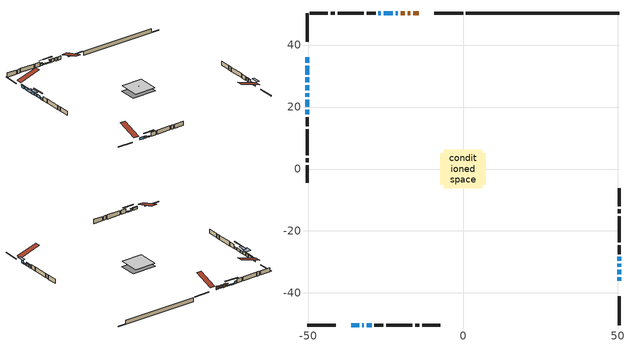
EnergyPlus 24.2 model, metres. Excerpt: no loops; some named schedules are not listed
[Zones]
conditioned space
 floor outside (Floor1 construction): -0.43,-0.43 -0.43,0.43 0.43,0.43 0.43,-0.43 z1.22
 floor adiabatic (AdiabaticFloorConstruction): -6.21,-6.21 -6.21,6.21 6.21,6.21 6.21,-6.21 z1.22
 floor foundation (Slab1 construction): -7.3,-5.04 -7.3,5.04 7.3,5.04 7.3,-5.04 z-1.22
 wall outside (RimJoist1 construction): 0.02,50.33 -9.24,50.33 / -50.33,-50.33 -41.07,-50.33 / -50.33,50.33 -50.33,41.07 / 50.33,-50.33 50.33,-41.07 z1.22:1.52
 wall outside (AdiabaticWallConstruction 1): -14.28,50.33 -16.05,50.33 / -16.98,50.33 -17.87,50.33 / -18.8,50.33 -20.13,50.33 z1.22:3.25
 wall outside (AdiabaticWallConstruction): 50.33,-36.03 50.33,-34.91 / -50.33,27.09 -50.33,25.42 z1.22:2.85; -21.05,50.33 -21.67,50.33 z1.22:2.75; -36.03,-50.33 -33.49,-50.33 / -26.57,50.33 -27.29,50.33 z1.22:2.49; -32.56,-50.33 -31.95,-50.33 z1.22:2.24; -50.33,36.03 -50.33,34.2 / -50.33,33.27 -50.33,30.48 / -50.33,29.55 -50.33,28.02 / -50.33,24.49 -50.33,23.27 / -50.33,22.34 -50.33,20.06 z1.22:2.74; -22.59,50.33 -25.64,50.33 / -31.02,-50.33 -29.49,-50.33 z1.22:1.83; -50.33,19.13 -50.33,17.64 z1.22:2.44; 50.33,-33.99 50.33,-32.46 z1.22:1.98; 50.33,-31.53 50.33,-30.51 / 50.33,-29.59 50.33,-28.36 z1.22:3.05
 wall outside (Wall1 construction): -28.21,50.33 -31.11,50.33 / -28.57,-50.33 -25.67,-50.33 / -50.33,16.71 -50.33,13.82 / 50.33,-27.44 50.33,-24.54 z1.22:3.66
 wall outside (Wall2 construction): -32.04,50.33 -40.45,50.33 / -24.74,-50.33 -16.33,-50.33 / -50.33,12.89 -50.33,4.47 / 50.33,-23.61 50.33,-15.2 z1.22:3.66
 wall outside (Wall3 construction): -41.38,50.33 -42.72,50.33 / -15.4,-50.33 -14.06,-50.33 / -50.33,3.54 -50.33,2.2 / 50.33,-14.27 50.33,-12.93 z1.22:3.66
 wall outside (Wall4 construction): -43.65,50.33 -49.4,50.33 / -13.13,-50.33 -7.38,-50.33 / -50.33,1.27 -50.33,-4.47 / 50.33,-12 50.33,-6.25 z1.22:3.66
 wall foundation (FoundationWall1 construction): 0.95,50.33,-1.22 0.95,50.33,1.22 45.39,50.33,1.22 45.39,50.33,-0.97 50.33,50.33,-0.97 50.33,50.33,-1.22
 window (WindowConstruction 10): 50.33,-36.03 50.33,-34.91 z1.22:2.84
 window (WindowConstruction 4): -21.05,50.33 -21.66,50.33 z1.22:2.74
 window (WindowConstruction 5): -36.03,-50.33 -33.49,-50.33 z1.22:2.49
 window (WindowConstruction 6): -32.56,-50.33 -31.95,-50.33 z1.22:2.23
 window (WindowConstruction 7): -50.33,36.03 -50.33,34.2 z1.22:2.74
 window (WindowConstruction 8): -50.33,33.27 -50.33,30.48 z1.22:2.74
 window (WindowConstruction 9): -50.33,29.55 -50.33,28.02 z1.22:2.74
 window (WindowConstruction 16): -50.33,27.09 -50.33,25.42 z1.22:2.84
 window (WindowConstruction 12): -22.59,50.33 -25.64,50.33 z1.22:1.83
 window (WindowConstruction 13): -31.02,-50.33 -29.49,-50.33 z1.22:1.83
 window (WindowConstruction 14): -50.33,24.49 -50.33,23.27 z1.22:2.74
 window (WindowConstruction 15): -50.33,22.34 -50.33,20.06 z1.22:2.74
 window (WindowConstruction 11): -50.33,19.13 -50.33,17.64 z1.22:2.44
 window (WindowConstruction): 50.33,-33.98 50.33,-32.46 z1.22:1.98
 window (WindowConstruction 1): 50.33,-31.53 50.33,-30.51 z1.22:3.05
 window (WindowConstruction 2): 50.33,-29.58 50.33,-28.37 z1.22:3.05
 window (WindowConstruction 3): -26.57,50.33 -27.28,50.33 z1.22:2.49
 door (Door): -14.28,50.33 -16.05,50.33 z1.22:3.25
 door (Door 1): -16.98,50.33 -17.87,50.33 z1.22:3.25
 door (Door 2): -18.8,50.33 -20.13,50.33 z1.22:3.25
 ceiling adiabatic (AdiabaticFloorConstruction): 6.21,-6.21 6.21,6.21 -6.21,6.21 -6.21,-6.21 z1.22
 roof outside (Roof1 construction): -13.35,50.33,3.66 -13.35,38.25,7.68 -10.17,38.25,7.68 -10.17,50.33,3.66; -36.96,-50.33,3.66 -36.96,-38.25,7.68 -40.14,-38.25,7.68 -40.14,-50.33,3.66; -50.33,36.96,3.66 -38.25,36.96,7.68 -38.25,40.14,7.68 -50.33,40.14,3.66; 50.33,-36.96,3.66 38.25,-36.96,7.68 38.25,-40.14,7.68 50.33,-40.14,3.66
shading: 50.33,-33.39 50.33,-37.55 51.85,-37.55 51.85,-33.39 z4.37; -21.87,50.33 -20.85,50.33 -20.85,50.74 -21.87,50.74 z2.95; -33.29,-50.33 -36.23,-50.33 -36.23,-50.74 -33.29,-50.74 z2.69; -31.75,-50.33 -32.76,-50.33 -32.76,-50.74 -31.75,-50.74 z2.44; -50.33,34 -50.33,36.23 -50.74,36.23 -50.74,34 z2.95; -50.33,30.27 -50.33,33.47 -50.74,33.47 -50.74,30.27 z2.95; -50.33,27.82 -50.33,29.75 -50.74,29.75 -50.74,27.82 z2.95; -50.33,24.51 -50.33,28.01 -53.38,28.01 -53.38,24.51 z3.76; -28.28,50.33 -19.95,50.33 -19.95,50.74 -28.28,50.74 z4.47; -26.86,-50.33 -33.66,-50.33 -33.66,-50.74 -26.86,-50.74 z4.47; -50.33,21.75 -50.33,26.01 -51.85,26.01 -51.85,21.75 z4.26; -50.33,17.42 -50.33,24.98 -50.74,24.98 -50.74,17.42 z5.38; 50.33,-32.26 50.33,-34.19 50.74,-34.19 50.74,-32.26 z2.18; 50.33,-30.31 50.33,-31.73 50.74,-31.73 50.74,-30.31 z3.25; 50.33,-28.16 50.33,-29.79 50.74,-29.79 50.74,-28.16 z3.25; -27.49,50.33 -26.37,50.33 -26.37,50.74 -27.49,50.74 z2.69
[Building]
Building 1: Terrain=Suburbs
[Site:Location]
Edmonton Intl AP_AB: Latitude {deg}=53.31; Longitude {deg}=-113.58; Time Zone {hr}=-7; Elevation {m}=723; Keep Site Location Information=Yes
[Site:GroundTemperature:Shallow]
-1.56185, -3.61833, -3.78302, -2.80711, 1.11059, 5.01004, 8.39065, 10.5322, 10.7141, 8.97234, 5.67794, 1.89811
[Site:WaterMainsTemperature]
Calculation Method=Schedule; Temperature Schedule=mains temperature schedule
[Material] Roughness=Rough; Thermal Absorptance=0.9
Name | Thickness {m} | Conductivity {W/m-K} | Density {kg/m3} | Specific Heat {J/kg-K} | Solar Absorptance | Visible Absorptance
asphalt or fiberglass shingles | 0.00635 | 0.162714 | 1121.4 | 1465.45 | 0.4 | 0.4
concrete 4.0 in. | 0.1016 | 1.803125 | 2242.8 | 837.4 | 0.7 | 0.7
concrete 8.0 in. | 0.2032 | 1.803125 | 2242.8 | 837.4 | 0.7 | 0.7
door material | 0.04445 | 0.053851 | 512.64 | 1214.23 | 0.7 | 0.7
floor covering | 0.0127 | 0.0433444 | 54.468 | 1339.84 | 0.6 | 0.6
floor rigid ins; rim joist rigid ins; wall rigid ins | 0.051816 | 0.029427 | 32.04 | 1214.23 | 0.7 | 0.7
floor rigid ins 1; wall rigid ins 1 | 0.512978 | 0.029427 | 32.04 | 1214.23 | 0.7 | 0.7
floor stud and cavity | 0.1397 | 0.080204 | 92.3553 | 1139.71 | 0.7 | 0.7
floor stud and cavity 1 | 0.1397 | 1.75129 | 37.0049 | 1207.88 | 0.7 | 0.7
furniture material conditioned space 1 | 0.1524 | 0.115458 | 640.8 | 1214.23 | 0.6 | 0.6
gypsum board | 0.0127 | 0.160291 | 801 | 837.4 | 0.6 | 0.6
osb sheathing 0.5 in. | 0.0127 | 0.115458 | 512.64 | 1214.23 | 0.7 | 0.7
osb sheathing 0.75 in. | 0.01905 | 0.115458 | 512.64 | 1214.23 | 0.7 | 0.7
osb sheathing 2.0 in. | 0.0508 | 0.115458 | 512.64 | 1214.23 | 0.7 | 0.7
rim joist stud and cavity | 0.0508 | 0.0413573 | 125.044 | 1163.47 | 0.6 | 0.6
roof rigid ins | 0.103632 | 0.029427 | 32.04 | 1214.23 | 0.7 | 0.7
roof stud and cavity | 0.2032 | 0.307092 | 78.34581 | 1123.46 | 0.7 | 0.7
wall stud and cavity | 0.1397 | 0.265352 | 139.0536 | 1170.24 | 0.7 | 0.7
wall stud and cavity 1 | 0.1397 | 0.215597 | 139.0536 | 1170.24 | 0.7 | 0.7
wall stud and cavity 2 | 0.1397 | 0.453384 | 139.0536 | 1170.24 | 0.7 | 0.7
wall stud and cavity 3 | 0.1397 | 0.270242 | 139.0536 | 1170.24 | 0.7 | 0.7
wall stud and cavity 4 | 0.0889 | 0.380278 | 52.3479 | 1209.89 | 0.7 | 0.7
wall stud and cavity 5 | 0.0889 | 0.391764 | 83.0341 | 1211.67 | 0.7 | 0.7
wood siding | 0.0254 | 0.102417 | 544.68 | 1172.36 | 0.4 | 0.4
wood siding 1; wood siding 2; wood siding 3 | 0.0254 | 0.102417 | 544.68 | 1172.36 | 0.7 | 0.7
[WindowMaterial:SimpleGlazingSystem]
Name | U-Factor {W/m2-K} | Solar Heat Gain Coefficient
WindowMaterial | 2.0878 | 0.43
WindowMaterial 1 | 2.19057 | 0.41
WindowMaterial 10 | 1.99979 | 0.45
WindowMaterial 2 | 1.98105 | 0.45
WindowMaterial 3 | 3.31652 | 0.56
WindowMaterial 4 | 2.14572 | 0.42
WindowMaterial 5 | 2.01683 | 0.44
WindowMaterial 6 | 2.19114 | 0.41
WindowMaterial 7 | 1.91803 | 0.46
WindowMaterial 8 | 3.310274 | 0.62
WindowMaterial 9 | 3.006501 | 0.51
[Construction]
AdiabaticFloorConstruction: floor stud and cavity 1, floor rigid ins 1, osb sheathing 0.75 in., floor covering
AdiabaticWallConstruction: wood siding 2, wall rigid ins 1, wall stud and cavity 4, gypsum board
AdiabaticWallConstruction 1: wood siding 3, wall rigid ins 1, wall stud and cavity 4, gypsum board
Door; Door 1; Door 2: door material
Floor1 construction: floor stud and cavity, floor rigid ins, osb sheathing 0.75 in., floor covering
FoundationWall1 construction: concrete 8.0 in.
furniture construction conditioned space 1: furniture material conditioned space 1
PartitionWallConstruction: gypsum board, wall stud and cavity 5, gypsum board
RimJoist1 construction: wood siding 1, rim joist rigid ins, osb sheathing 2.0 in., rim joist stud and cavity
Roof1 construction: asphalt or fiberglass shingles, roof rigid ins, osb sheathing 0.75 in., roof stud and cavity, gypsum board
Slab1 construction: concrete 4.0 in.
Wall1 construction: wood siding, wall rigid ins, osb sheathing 0.5 in., wall stud and cavity, gypsum board
Wall2 construction: wood siding, wall rigid ins, osb sheathing 0.5 in., wall stud and cavity 1, gypsum board
Wall3 construction: wood siding, wall rigid ins, osb sheathing 0.5 in., wall stud and cavity 2, gypsum board
Wall4 construction: wood siding, wall rigid ins, osb sheathing 0.5 in., wall stud and cavity 3, gypsum board
WindowConstruction; WindowConstruction 15; WindowConstruction 9: WindowMaterial
WindowConstruction 1: WindowMaterial 1
WindowConstruction 10; WindowConstruction 11; WindowConstruction 16: WindowMaterial 8
WindowConstruction 12; WindowConstruction 13: WindowMaterial 9
WindowConstruction 14: WindowMaterial 10
WindowConstruction 2: WindowMaterial 2
WindowConstruction 3: WindowMaterial 3
WindowConstruction 4; WindowConstruction 7: WindowMaterial 4
WindowConstruction 5: WindowMaterial 5
WindowConstruction 6: WindowMaterial 6
WindowConstruction 8: WindowMaterial 7
[Zone]
conditioned space: Multiplier=1; Volume {m3}=901.8; Part of Total Floor Area=Yes
[Space]
conditioned space 1: Zone=conditioned space; Volume {m3}=901.8
[SurfaceProperty:ExposedFoundationPerimeter]
Slab1: Exposed Perimeter Calculation Method=TotalExposedPerimeter; Total Exposed Perimeter {m}=49.377
[InternalMass] Zone or ZoneList=conditioned space; Space or SpaceList=conditioned space 1
Name | Construction | Surface Area {m2}
furniture mass conditioned space 1 | furniture construction conditioned space 1 | 120.932
partition wall mass | PartitionWallConstruction | 302.33
[Lights]
interior lighting: Zone or ZoneList or Space or SpaceList=conditioned space 1; Schedule=interior lighting schedule; Design Level Calculation Method=LightingLevel; Lighting Level {W}=343.2; Return Air Fraction=0; Fraction Radiant=0.6; Fraction Visible=0.2; Fraction Replaceable=1
[People]
occupants: Zone or ZoneList or Space or SpaceList=conditioned space 1; Number of People Schedule=occupants schedule; Number of People Calculation Method=People; Number of People=3; Fraction Radiant=0.314171; Sensible Heat Fraction=0.56303; Activity Level Schedule=occupants activity schedule; Carbon Dioxide Generation Rate {m3/s-W}=0; Enable ASHRAE 55 Comfort Warnings=No; Mean Radiant Temperature Calculation Type=EnclosureAveraged
[ElectricEquipment] Zone or ZoneList or Space or SpaceList=conditioned space 1; Design Level Calculation Method=EquipmentLevel
Name | Schedule | Design Level {W} | Fraction Latent | Fraction Radiant | Fraction Lost
clothes dryer | clothes dryer schedule | 140.772 | 0.015 | 0.081 | 0.85
clothes washer | clothes washer schedule | 32.1985 | 0.03 | 0.162 | 0.7
cooking range | cooking range schedule | 215.147 | 0.08 | 0.432 | 0.2
dishwasher | dishwasher schedule | 66.8632 | 0.3 | 0.18 | 0.4
fridge | fridge schedule | 72.9452 | 0 | 0.6 | 0
mech vent bath fan 0 | mech vent bath fan 0 schedule | 50.2 | 0 | 0 | 1
mech vent bath fan 1 | mech vent bath fan 1 schedule | 50.2 | 0 | 0 | 1
mech vent house fan | mech vent house fan schedule | 0 | 0 | 0 | 1
mech vent house fan cfis | mech vent house fan cfis schedule | 0 | 0 | 0 | 0
mech vent range fan 0 | mech vent range fan 0 schedule | 57 | 0 | 0 | 1
misc plug loads | misc plug loads schedule | 494.7 | 0.045 | 0.513 | 0.1
whole house fan | Always On Discrete | 0 | 0 | 0 | 1
[OtherEquipment] Zone or ZoneList or Space or SpaceList=conditioned space 1; Design Level Calculation Method=EquipmentLevel
Name | Fuel Type | Schedule | Design Level {W} | Fraction Latent | Fraction Radiant | Fraction Lost
clothes dryer 1 | Electricity | clothes dryer schedule | 0 | 0.015 | 0.081 | 0.85
cooking range 1 | Electricity | cooking range schedule | 0 | 0.08 | 0.432 | 0.2
general water use latent | None | general water use schedule | 62.594 | 1 | 0 | 0
general water use sensible | None | general water use schedule | -61.6891 | 0 | 0.6 | 0
mech vent house fan latent load | None | Always On Discrete | 0 | 1 | 0 | 0
mech vent house fan sensible load | None | Always On Discrete | 0 | 0 | 0 | 0
water heater energy adjustment1; water heater energy adjustment2 | NaturalGas | Always On Discrete | 0.01 | 0 | 0 | 1
[ZoneInfiltration:DesignFlowRate] Zone or ZoneList or Space or SpaceList=conditioned space 1; Schedule=Always On Discrete; Design Flow Rate Calculation Method=Flow/Zone; Design Flow Rate {m3/s}=0
infil flow; natural vent flow; whole house fan flow
[Foundation:Kiva]
Foundation Kiva 1: Initial Indoor Air Temperature {C}=18; Wall Height Above Grade {m}=1.21999; Wall Depth Below Slab {m}=0.2032
[Foundation:Kiva:Settings]
Soil Conductivity {W/m-K}=0.849921; Soil Density {kg/m3}=1842.3; Soil Specific Heat {J/kg-K}=418.7; Ground Solar Absorptivity=0.9; Ground Thermal Absorptivity=0.9; Ground Surface Roughness {m}=0.03; Far-Field Width {m}=40; Deep-Ground Boundary Condition=ZeroFlux; Deep-Ground Depth {m}=40; Minimum Cell Dimension {m}=0.2; Maximum Cell Growth Coefficient=3; Simulation Timestep=Timestep
[Exterior:Lights]
exterior lighting: Schedule=exterior lighting schedule; Design Level {W}=75.6
[Schedule:Week:Daily]
interior lighting schedule Week Rule - Jan1-Jan27: interior lighting schedule day, interior lighting schedule day, interior lighting schedule day, interior lighting schedule day, interior lighting schedule day, interior lighting schedule day, interior lighting schedule day, interior lighting schedule default day, interior lighting schedule default day, interior lighting schedule default day, interior lighting schedule default day, interior lighting schedule default day
interior lighting schedule Week Rule - Jan28-Feb3: interior lighting schedule day, interior lighting schedule day, interior lighting schedule day, interior lighting schedule day, interior lighting schedule day 1, interior lighting schedule day 1, interior lighting schedule day 1, interior lighting schedule default day, interior lighting schedule default day, interior lighting schedule default day, interior lighting schedule default day, interior lighting schedule default day
interior lighting schedule Week Rule - Feb4-Feb24: interior lighting schedule day 1, interior lighting schedule day 1, interior lighting schedule day 1, interior lighting schedule day 1, interior lighting schedule day 1, interior lighting schedule day 1, interior lighting schedule day 1, interior lighting schedule default day, interior lighting schedule default day, interior lighting schedule default day, interior lighting schedule default day, interior lighting schedule default day
interior lighting schedule Week Rule - Feb25-Mar3: interior lighting schedule day 1, interior lighting schedule day 1, interior lighting schedule day 1, interior lighting schedule day 1, interior lighting schedule day 2, interior lighting schedule day 2, interior lighting schedule day 2, interior lighting schedule default day, interior lighting schedule default day, interior lighting schedule default day, interior lighting schedule default day, interior lighting schedule default day
interior lighting schedule Week Rule - Mar4-Mar31: interior lighting schedule day 2, interior lighting schedule day 2, interior lighting schedule day 2, interior lighting schedule day 2, interior lighting schedule day 2, interior lighting schedule day 2, interior lighting schedule day 2, interior lighting schedule default day, interior lighting schedule default day, interior lighting schedule default day, interior lighting schedule default day, interior lighting schedule default day
interior lighting schedule Week Rule - Apr1-Apr28: interior lighting schedule day 3, interior lighting schedule day 3, interior lighting schedule day 3, interior lighting schedule day 3, interior lighting schedule day 3, interior lighting schedule day 3, interior lighting schedule day 3, interior lighting schedule default day, interior lighting schedule default day, interior lighting schedule default day, interior lighting schedule default day, interior lighting schedule default day
interior lighting schedule Week Rule - Apr29-May5: interior lighting schedule day 3, interior lighting schedule day 3, interior lighting schedule day 4, interior lighting schedule day 4, interior lighting schedule day 4, interior lighting schedule day 4, interior lighting schedule day 4, interior lighting schedule default day, interior lighting schedule default day, interior lighting schedule default day, interior lighting schedule default day, interior lighting schedule default day
interior lighting schedule Week Rule - May6-May26: interior lighting schedule day 4, interior lighting schedule day 4, interior lighting schedule day 4, interior lighting schedule day 4, interior lighting schedule day 4, interior lighting schedule day 4, interior lighting schedule day 4, interior lighting schedule default day, interior lighting schedule default day, interior lighting schedule default day, interior lighting schedule default day, interior lighting schedule default day
interior lighting schedule Week Rule - May27-Jun2: interior lighting schedule day 4, interior lighting schedule day 4, interior lighting schedule day 4, interior lighting schedule day 4, interior lighting schedule day 4, interior lighting schedule day 5, interior lighting schedule day 5, interior lighting schedule default day, interior lighting schedule default day, interior lighting schedule default day, interior lighting schedule default day, interior lighting schedule default day
interior lighting schedule Week Rule - Jun3-Jun30: interior lighting schedule day 5, interior lighting schedule day 5, interior lighting schedule day 5, interior lighting schedule day 5, interior lighting schedule day 5, interior lighting schedule day 5, interior lighting schedule day 5, interior lighting schedule default day, interior lighting schedule default day, interior lighting schedule default day, interior lighting schedule default day, interior lighting schedule default day
interior lighting schedule Week Rule - Jul1-Jul28: interior lighting schedule day 6, interior lighting schedule day 6, interior lighting schedule day 6, interior lighting schedule day 6, interior lighting schedule day 6, interior lighting schedule day 6, interior lighting schedule day 6, interior lighting schedule default day, interior lighting schedule default day, interior lighting schedule default day, interior lighting schedule default day, interior lighting schedule default day
interior lighting schedule Week Rule - Jul29-Aug4: interior lighting schedule day 6, interior lighting schedule day 6, interior lighting schedule day 6, interior lighting schedule day 7, interior lighting schedule day 7, interior lighting schedule day 7, interior lighting schedule day 7, interior lighting schedule default day, interior lighting schedule default day, interior lighting schedule default day, interior lighting schedule default day, interior lighting schedule default day
interior lighting schedule Week Rule - Aug5-Aug25: interior lighting schedule day 7, interior lighting schedule day 7, interior lighting schedule day 7, interior lighting schedule day 7, interior lighting schedule day 7, interior lighting schedule day 7, interior lighting schedule day 7, interior lighting schedule default day, interior lighting schedule default day, interior lighting schedule default day, interior lighting schedule default day, interior lighting schedule default day
interior lighting schedule Week Rule - Aug26-Sep1: interior lighting schedule day 7, interior lighting schedule day 7, interior lighting schedule day 7, interior lighting schedule day 7, interior lighting schedule day 7, interior lighting schedule day 7, interior lighting schedule day 8, interior lighting schedule default day, interior lighting schedule default day, interior lighting schedule default day, interior lighting schedule default day, interior lighting schedule default day
interior lighting schedule Week Rule - Sep2-Sep29: interior lighting schedule day 8, interior lighting schedule day 8, interior lighting schedule day 8, interior lighting schedule day 8, interior lighting schedule day 8, interior lighting schedule day 8, interior lighting schedule day 8, interior lighting schedule default day, interior lighting schedule default day, interior lighting schedule default day, interior lighting schedule default day, interior lighting schedule default day
interior lighting schedule Week Rule - Sep30-Oct6: interior lighting schedule day 8, interior lighting schedule day 9, interior lighting schedule day 9, interior lighting schedule day 9, interior lighting schedule day 9, interior lighting schedule day 9, interior lighting schedule day 9, interior lighting schedule default day, interior lighting schedule default day, interior lighting schedule default day, interior lighting schedule default day, interior lighting schedule default day
interior lighting schedule Week Rule - Oct7-Oct27: interior lighting schedule day 9, interior lighting schedule day 9, interior lighting schedule day 9, interior lighting schedule day 9, interior lighting schedule day 9, interior lighting schedule day 9, interior lighting schedule day 9, interior lighting schedule default day, interior lighting schedule default day, interior lighting schedule default day, interior lighting schedule default day, interior lighting schedule default day
interior lighting schedule Week Rule - Oct28-Nov3: interior lighting schedule day 9, interior lighting schedule day 9, interior lighting schedule day 9, interior lighting schedule day 9, interior lighting schedule day 10, interior lighting schedule day 10, interior lighting schedule day 10, interior lighting schedule default day, interior lighting schedule default day, interior lighting schedule default day, interior lighting schedule default day, interior lighting schedule default day
interior lighting schedule Week Rule - Nov4-Nov24: interior lighting schedule day 10, interior lighting schedule day 10, interior lighting schedule day 10, interior lighting schedule day 10, interior lighting schedule day 10, interior lighting schedule day 10, interior lighting schedule day 10, interior lighting schedule default day, interior lighting schedule default day, interior lighting schedule default day, interior lighting schedule default day, interior lighting schedule default day
interior lighting schedule Week Rule - Nov25-Dec1: interior lighting schedule day 10, interior lighting schedule day 10, interior lighting schedule day 10, interior lighting schedule day 10, interior lighting schedule day 10, interior lighting schedule day 10, interior lighting schedule day 11, interior lighting schedule default day, interior lighting schedule default day, interior lighting schedule default day, interior lighting schedule default day, interior lighting schedule default day
interior lighting schedule Week Rule - Dec2-Dec31: interior lighting schedule day 11, interior lighting schedule day 11, interior lighting schedule day 11, interior lighting schedule day 11, interior lighting schedule day 11, interior lighting schedule day 11, interior lighting schedule day 11, interior lighting schedule default day, interior lighting schedule default day, interior lighting schedule default day, interior lighting schedule default day, interior lighting schedule default day
occupants schedule Week Rule - Jan1-Dec31: occupants schedule day, occupants schedule day, occupants schedule day, occupants schedule day, occupants schedule day, occupants schedule day, occupants schedule day, occupants schedule default day, occupants schedule default day, occupants schedule default day, occupants schedule default day, occupants schedule default day
clothes dryer schedule Week Rule - Jan1-Dec31: clothes dryer schedule day, clothes dryer schedule day, clothes dryer schedule day, clothes dryer schedule day, clothes dryer schedule day, clothes dryer schedule day, clothes dryer schedule day, clothes dryer schedule default day, clothes dryer schedule default day, clothes dryer schedule default day, clothes dryer schedule default day, clothes dryer schedule default day
clothes washer schedule Week Rule - Jan1-Dec31: clothes washer schedule day, clothes washer schedule day, clothes washer schedule day, clothes washer schedule day, clothes washer schedule day, clothes washer schedule day, clothes washer schedule day, clothes washer schedule default day, clothes washer schedule default day, clothes washer schedule default day, clothes washer schedule default day, clothes washer schedule default day
cooking range schedule Week Rule - Jan1-Dec31: cooking range schedule day, cooking range schedule day, cooking range schedule day, cooking range schedule day, cooking range schedule day, cooking range schedule day, cooking range schedule day, cooking range schedule default day, cooking range schedule default day, cooking range schedule default day, cooking range schedule default day, cooking range schedule default day
dishwasher schedule Week Rule - Jan1-Dec31: dishwasher schedule day, dishwasher schedule day, dishwasher schedule day, dishwasher schedule day, dishwasher schedule day, dishwasher schedule day, dishwasher schedule day, dishwasher schedule default day, dishwasher schedule default day, dishwasher schedule default day, dishwasher schedule default day, dishwasher schedule default day
mech vent bath fan 0 schedule Week Rule - Jan1-Dec31: mech vent bath fan 0 schedule day, mech vent bath fan 0 schedule day, mech vent bath fan 0 schedule day, mech vent bath fan 0 schedule day, mech vent bath fan 0 schedule day, mech vent bath fan 0 schedule day, mech vent bath fan 0 schedule day, mech vent bath fan 0 schedule default day, mech vent bath fan 0 schedule default day, mech vent bath fan 0 schedule default day, mech vent bath fan 0 schedule default day, mech vent bath fan 0 schedule default day
mech vent bath fan 1 schedule Week Rule - Jan1-Dec31: mech vent bath fan 1 schedule day, mech vent bath fan 1 schedule day, mech vent bath fan 1 schedule day, mech vent bath fan 1 schedule day, mech vent bath fan 1 schedule day, mech vent bath fan 1 schedule day, mech vent bath fan 1 schedule day, mech vent bath fan 1 schedule default day, mech vent bath fan 1 schedule default day, mech vent bath fan 1 schedule default day, mech vent bath fan 1 schedule default day, mech vent bath fan 1 schedule default day
mech vent range fan 0 schedule Week Rule - Jan1-Dec31: mech vent range fan 0 schedule day, mech vent range fan 0 schedule day, mech vent range fan 0 schedule day, mech vent range fan 0 schedule day, mech vent range fan 0 schedule day, mech vent range fan 0 schedule day, mech vent range fan 0 schedule day, mech vent range fan 0 schedule default day, mech vent range fan 0 schedule default day, mech vent range fan 0 schedule default day, mech vent range fan 0 schedule default day, mech vent range fan 0 schedule default day
misc plug loads schedule Week Rule - Jan1-Dec31: misc plug loads schedule day, misc plug loads schedule day, misc plug loads schedule day, misc plug loads schedule day, misc plug loads schedule day, misc plug loads schedule day, misc plug loads schedule day, misc plug loads schedule default day, misc plug loads schedule default day, misc plug loads schedule default day, misc plug loads schedule default day, misc plug loads schedule default day
general water use schedule Week Rule - Jan1-Dec31: general water use schedule day, general water use schedule day, general water use schedule day, general water use schedule day, general water use schedule day, general water use schedule day, general water use schedule day, general water use schedule default day, general water use schedule default day, general water use schedule default day, general water use schedule default day, general water use schedule default day
exterior lighting schedule Week Rule - Jan1-Jan27: exterior lighting schedule day, exterior lighting schedule day, exterior lighting schedule day, exterior lighting schedule day, exterior lighting schedule day, exterior lighting schedule day, exterior lighting schedule day, exterior lighting schedule default day, exterior lighting schedule default day, exterior lighting schedule default day, exterior lighting schedule default day, exterior lighting schedule default day
exterior lighting schedule Week Rule - Jan28-Feb3: exterior lighting schedule day, exterior lighting schedule day, exterior lighting schedule day, exterior lighting schedule day, exterior lighting schedule day 1, exterior lighting schedule day 1, exterior lighting schedule day 1, exterior lighting schedule default day, exterior lighting schedule default day, exterior lighting schedule default day, exterior lighting schedule default day, exterior lighting schedule default day
exterior lighting schedule Week Rule - Feb4-Feb24: exterior lighting schedule day 1, exterior lighting schedule day 1, exterior lighting schedule day 1, exterior lighting schedule day 1, exterior lighting schedule day 1, exterior lighting schedule day 1, exterior lighting schedule day 1, exterior lighting schedule default day, exterior lighting schedule default day, exterior lighting schedule default day, exterior lighting schedule default day, exterior lighting schedule default day
exterior lighting schedule Week Rule - Feb25-Mar3: exterior lighting schedule day 1, exterior lighting schedule day 1, exterior lighting schedule day 1, exterior lighting schedule day 1, exterior lighting schedule day 2, exterior lighting schedule day 2, exterior lighting schedule day 2, exterior lighting schedule default day, exterior lighting schedule default day, exterior lighting schedule default day, exterior lighting schedule default day, exterior lighting schedule default day
exterior lighting schedule Week Rule - Mar4-Mar31: exterior lighting schedule day 2, exterior lighting schedule day 2, exterior lighting schedule day 2, exterior lighting schedule day 2, exterior lighting schedule day 2, exterior lighting schedule day 2, exterior lighting schedule day 2, exterior lighting schedule default day, exterior lighting schedule default day, exterior lighting schedule default day, exterior lighting schedule default day, exterior lighting schedule default day
exterior lighting schedule Week Rule - Apr1-Apr28: exterior lighting schedule day 3, exterior lighting schedule day 3, exterior lighting schedule day 3, exterior lighting schedule day 3, exterior lighting schedule day 3, exterior lighting schedule day 3, exterior lighting schedule day 3, exterior lighting schedule default day, exterior lighting schedule default day, exterior lighting schedule default day, exterior lighting schedule default day, exterior lighting schedule default day
exterior lighting schedule Week Rule - Apr29-May5: exterior lighting schedule day 3, exterior lighting schedule day 3, exterior lighting schedule day 4, exterior lighting schedule day 4, exterior lighting schedule day 4, exterior lighting schedule day 4, exterior lighting schedule day 4, exterior lighting schedule default day, exterior lighting schedule default day, exterior lighting schedule default day, exterior lighting schedule default day, exterior lighting schedule default day
exterior lighting schedule Week Rule - May6-May26: exterior lighting schedule day 4, exterior lighting schedule day 4, exterior lighting schedule day 4, exterior lighting schedule day 4, exterior lighting schedule day 4, exterior lighting schedule day 4, exterior lighting schedule day 4, exterior lighting schedule default day, exterior lighting schedule default day, exterior lighting schedule default day, exterior lighting schedule default day, exterior lighting schedule default day
exterior lighting schedule Week Rule - May27-Jun2: exterior lighting schedule day 4, exterior lighting schedule day 4, exterior lighting schedule day 4, exterior lighting schedule day 4, exterior lighting schedule day 4, exterior lighting schedule day 5, exterior lighting schedule day 5, exterior lighting schedule default day, exterior lighting schedule default day, exterior lighting schedule default day, exterior lighting schedule default day, exterior lighting schedule default day
exterior lighting schedule Week Rule - Jun3-Jun30: exterior lighting schedule day 5, exterior lighting schedule day 5, exterior lighting schedule day 5, exterior lighting schedule day 5, exterior lighting schedule day 5, exterior lighting schedule day 5, exterior lighting schedule day 5, exterior lighting schedule default day, exterior lighting schedule default day, exterior lighting schedule default day, exterior lighting schedule default day, exterior lighting schedule default day
exterior lighting schedule Week Rule - Jul1-Jul28: exterior lighting schedule day 6, exterior lighting schedule day 6, exterior lighting schedule day 6, exterior lighting schedule day 6, exterior lighting schedule day 6, exterior lighting schedule day 6, exterior lighting schedule day 6, exterior lighting schedule default day, exterior lighting schedule default day, exterior lighting schedule default day, exterior lighting schedule default day, exterior lighting schedule default day
exterior lighting schedule Week Rule - Jul29-Aug4: exterior lighting schedule day 6, exterior lighting schedule day 6, exterior lighting schedule day 6, exterior lighting schedule day 7, exterior lighting schedule day 7, exterior lighting schedule day 7, exterior lighting schedule day 7, exterior lighting schedule default day, exterior lighting schedule default day, exterior lighting schedule default day, exterior lighting schedule default day, exterior lighting schedule default day
exterior lighting schedule Week Rule - Aug5-Aug25: exterior lighting schedule day 7, exterior lighting schedule day 7, exterior lighting schedule day 7, exterior lighting schedule day 7, exterior lighting schedule day 7, exterior lighting schedule day 7, exterior lighting schedule day 7, exterior lighting schedule default day, exterior lighting schedule default day, exterior lighting schedule default day, exterior lighting schedule default day, exterior lighting schedule default day
exterior lighting schedule Week Rule - Aug26-Sep1: exterior lighting schedule day 7, exterior lighting schedule day 7, exterior lighting schedule day 7, exterior lighting schedule day 7, exterior lighting schedule day 7, exterior lighting schedule day 7, exterior lighting schedule day 8, exterior lighting schedule default day, exterior lighting schedule default day, exterior lighting schedule default day, exterior lighting schedule default day, exterior lighting schedule default day
exterior lighting schedule Week Rule - Sep2-Sep29: exterior lighting schedule day 8, exterior lighting schedule day 8, exterior lighting schedule day 8, exterior lighting schedule day 8, exterior lighting schedule day 8, exterior lighting schedule day 8, exterior lighting schedule day 8, exterior lighting schedule default day, exterior lighting schedule default day, exterior lighting schedule default day, exterior lighting schedule default day, exterior lighting schedule default day
[Schedule:Year]
interior lighting schedule: interior lighting schedule Week Rule - Jan1-Jan27, 1, 1, 1, 27, interior lighting schedule Week Rule - Jan28-Feb3, 1, 28, 2, 3, interior lighting schedule Week Rule - Feb4-Feb24, 2, 4, 2, 24, interior lighting schedule Week Rule - Feb25-Mar3, 2, 25, 3, 3, interior lighting schedule Week Rule - Mar4-Mar31, 3, 4, 3, 31, interior lighting schedule Week Rule - Apr1-Apr28, 4, 1, 4, 28, interior lighting schedule Week Rule - Apr29-May5, 4, 29, 5, 5, interior lighting schedule Week Rule - May6-May26, 5, 6, 5, 26, interior lighting schedule Week Rule - May27-Jun2, 5, 27, 6, 2, interior lighting schedule Week Rule - Jun3-Jun30, 6, 3, 6, 30, interior lighting schedule Week Rule - Jul1-Jul28, 7, 1, 7, 28, interior lighting schedule Week Rule - Jul29-Aug4, 7, 29, 8, 4, interior lighting schedule Week Rule - Aug5-Aug25, 8, 5, 8, 25, interior lighting schedule Week Rule - Aug26-Sep1, 8, 26, 9, 1, interior lighting schedule Week Rule - Sep2-Sep29, 9, 2, 9, 29, interior lighting schedule Week Rule - Sep30-Oct6, 9, 30, 10, 6, interior lighting schedule Week Rule - Oct7-Oct27, 10, 7, 10, 27, interior lighting schedule Week Rule - Oct28-Nov3, 10, 28, 11, 3, interior lighting schedule Week Rule - Nov4-Nov24, 11, 4, 11, 24, interior lighting schedule Week Rule - Nov25-Dec1, 11, 25, 12, 1, interior lighting schedule Week Rule - Dec2-Dec31, 12, 2, 12, 31
occupants schedule: occupants schedule Week Rule - Jan1-Dec31, 1, 1, 12, 31
clothes dryer schedule: clothes dryer schedule Week Rule - Jan1-Dec31, 1, 1, 12, 31
clothes washer schedule: clothes washer schedule Week Rule - Jan1-Dec31, 1, 1, 12, 31
cooking range schedule: cooking range schedule Week Rule - Jan1-Dec31, 1, 1, 12, 31
dishwasher schedule: dishwasher schedule Week Rule - Jan1-Dec31, 1, 1, 12, 31
mech vent bath fan 0 schedule: mech vent bath fan 0 schedule Week Rule - Jan1-Dec31, 1, 1, 12, 31
mech vent bath fan 1 schedule: mech vent bath fan 1 schedule Week Rule - Jan1-Dec31, 1, 1, 12, 31
mech vent range fan 0 schedule: mech vent range fan 0 schedule Week Rule - Jan1-Dec31, 1, 1, 12, 31
misc plug loads schedule: misc plug loads schedule Week Rule - Jan1-Dec31, 1, 1, 12, 31
general water use schedule: general water use schedule Week Rule - Jan1-Dec31, 1, 1, 12, 31
exterior lighting schedule: exterior lighting schedule Week Rule - Jan1-Jan27, 1, 1, 1, 27, exterior lighting schedule Week Rule - Jan28-Feb3, 1, 28, 2, 3, exterior lighting schedule Week Rule - Feb4-Feb24, 2, 4, 2, 24, exterior lighting schedule Week Rule - Feb25-Mar3, 2, 25, 3, 3, exterior lighting schedule Week Rule - Mar4-Mar31, 3, 4, 3, 31, exterior lighting schedule Week Rule - Apr1-Apr28, 4, 1, 4, 28, exterior lighting schedule Week Rule - Apr29-May5, 4, 29, 5, 5, exterior lighting schedule Week Rule - May6-May26, 5, 6, 5, 26, exterior lighting schedule Week Rule - May27-Jun2, 5, 27, 6, 2, exterior lighting schedule Week Rule - Jun3-Jun30, 6, 3, 6, 30, exterior lighting schedule Week Rule - Jul1-Jul28, 7, 1, 7, 28, exterior lighting schedule Week Rule - Jul29-Aug4, 7, 29, 8, 4, exterior lighting schedule Week Rule - Aug5-Aug25, 8, 5, 8, 25, exterior lighting schedule Week Rule - Aug26-Sep1, 8, 26, 9, 1, exterior lighting schedule Week Rule - Sep2-Sep29, 9, 2, 9, 29, exterior lighting schedule Week Rule - Sep30-Oct6, 9, 30, 10, 6, exterior lighting schedule Week Rule - Oct7-Oct27, 10, 7, 10, 27, exterior lighting schedule Week Rule - Oct28-Nov3, 10, 28, 11, 3, exterior lighting schedule Week Rule - Nov4-Nov24, 11, 4, 11, 24, exterior lighting schedule Week Rule - Nov25-Dec1, 11, 25, 12, 1, exterior lighting schedule Week Rule - Dec2-Dec31, 12, 2, 12, 31
[Schedule:Constant]
Name | Hourly Value
occupants activity schedule | 117.228
fridge schedule | 0
mech vent house fan schedule; mech vent house fan cfis schedule; Always On Discrete | 1
[Schedule:Compact]
mains temperature schedule: Through: 01/01, For: AllDays, Until: 24:00, 3.97167, Through: 01/02, For: AllDays, Until: 24:00, 3.90778, Through: 01/03, For: AllDays, Until: 24:00, 3.84556, Through: 01/04, For: AllDays, Until: 24:00, 3.78389, Through: 01/05, For: AllDays, Until: 24:00, 3.72278, Through: 01/06, For: AllDays, Until: 24:00, 3.66278, Through: 01/07, For: AllDays, Until: 24:00, 3.60389, Through: 01/08, For: AllDays, Until: 24:00, 3.54556, Through: 01/09, For: AllDays, Until: 24:00, 3.48833, Through: 01/10, For: AllDays, Until: 24:00, 3.43167, Through: 01/11, For: AllDays, Until: 24:00, 3.37611, Through: 01/12, For: AllDays, Until: 24:00, 3.32167, Through: 01/13, For: AllDays, Until: 24:00, 3.26833, Through: 01/14, For: AllDays, Until: 24:00, 3.21556, Through: 01/15, For: AllDays, Until: 24:00, 3.16444, Through: 01/16, For: AllDays, Until: 24:00, 3.11389, Through: 01/17, For: AllDays, Until: 24:00, 3.06444, Through: 01/18, For: AllDays, Until: 24:00, 3.01611, Through: 01/19, For: AllDays, Until: 24:00, 2.96889, Through: 01/20, For: AllDays, Until: 24:00, 2.92278, Through: 01/21, For: AllDays, Until: 24:00, 2.87722, Through: 01/22, For: AllDays, Until: 24:00, 2.83333, Through: 01/23, For: AllDays, Until: 24:00, 2.79056, Through: 01/24, For: AllDays, Until: 24:00, 2.74889, Through: 01/25, For: AllDays, Until: 24:00, 2.70833, Through: 01/26, For: AllDays, Until: 24:00, 2.66889, Through: 01/27, For: AllDays, Until: 24:00, 2.63056, Through: 01/28, For: AllDays, Until: 24:00, 2.59333, Through: 01/29, For: AllDays, Until: 24:00, 2.55778, Through: 01/30, For: AllDays, Until: 24:00, 2.52278, Through: 01/31, For: AllDays, Until: 24:00, 2.48944, Through: 02/01, For: AllDays, Until: 24:00, 2.45722, Through: 02/02, For: AllDays, Until: 24:00, 2.42611, Through: 02/03, For: AllDays, Until: 24:00, 2.39667, Through: 02/04, For: AllDays, Until: 24:00, 2.36833, Through: 02/05, For: AllDays, Until: 24:00, 2.34111, Through: 02/06, For: AllDays, Until: 24:00, 2.315, Through: 02/07, For: AllDays, Until: 24:00, 2.29056, Through: 02/08, For: AllDays, Until: 24:00, 2.26722, Through: 02/09, For: AllDays, Until: 24:00, 2.245, Through: 02/10, For: AllDays, Until: 24:00, 2.22444, Through: 02/11, For: AllDays, Until: 24:00, 2.20444, Through: 02/12, For: AllDays, Until: 24:00, 2.18667, Through: 02/13, For: AllDays, Until: 24:00, 2.17, Through: 02/14, For: AllDays, Until: 24:00, 2.15444, Through: 02/15, For: AllDays, Until: 24:00, 2.14, Through: 02/16, For: AllDays, Until: 24:00, 2.12722, Through: 02/17, For: AllDays, Until: 24:00, 2.11556, Through: 02/18, For: AllDays, Until: 24:00, 2.10556, Through: 02/19, For: AllDays, Until: 24:00, 2.09667, Through: 02/20, For: AllDays, Until: 24:00, 2.08889, Through: 02/21, For: AllDays, Until: 24:00, 2.08278, Through: 02/22, For: AllDays, Until: 24:00, 2.07833, Through: 02/23, For: AllDays, Until: 24:00, 2.07444, Through: 02/24, For: AllDays, Until: 24:00, 2.07278, Through: 02/25, For: AllDays, Until: 24:00, 2.07167, Through: 02/26, For: AllDays, Until: 24:00, 2.07222, Through: 02/27, For: AllDays, Until: 24:00, 2.07444, Through: 02/28, For: AllDays, Until: 24:00, 2.07778, Through: 03/01, For: AllDays, Until: 24:00, 2.08222, Through: 03/02, For: AllDays, Until: 24:00, 2.08833, Through: 03/03, For: AllDays, Until: 24:00, 2.09556, Through: 03/04, For: AllDays, Until: 24:00, 2.10444, Through: 03/05, For: AllDays, Until: 24:00, 2.11444, Through: 03/06, For: AllDays, Until: 24:00, 2.12556, Through: 03/07, For: AllDays, Until: 24:00, 2.13833, Through: 03/08, For: AllDays, Until: 24:00, 2.15278, Through: 03/09, For: AllDays, Until: 24:00, 2.16778, Through: 03/10, For: AllDays, Until: 24:00, 2.18444, Through: 03/11, For: AllDays, Until: 24:00, 2.20278, Through: 03/12, For: AllDays, Until: 24:00, 2.22167, Through: 03/13, For: AllDays, Until: 24:00, 2.24278, Through: 03/14, For: AllDays, Until: 24:00, 2.26444, Through: 03/15, For: AllDays, Until: 24:00, 2.28778, Through: 03/16, For: AllDays, Until: 24:00, 2.31222, Through: 03/17, For: AllDays, Until: 24:00, 2.33778, Through: 03/18, For: AllDays, Until: 24:00, 2.365, Through: 03/19, For: AllDays, Until: 24:00, 2.39333, Through: 03/20, For: AllDays, Until: 24:00, 2.42278, Through: 03/21, For: AllDays, Until: 24:00, 2.45389, Through: 03/22, For: AllDays, Until: 24:00, 2.48611, Through: 03/23, For: AllDays, Until: 24:00, 2.51889, Through: 03/24, For: AllDays, Until: 24:00, 2.55389, Through: 03/25, For: AllDays, Until: 24:00, 2.58944, Through: 03/26, For: AllDays, Until: 24:00, 2.62611, Through: 03/27, For: AllDays, Until: 24:00, 2.66444, Through: 03/28, For: AllDays, Until: 24:00, 2.70389, Through: 03/29, For: AllDays, Until: 24:00, 2.74389, Through: 03/30, For: AllDays, Until: 24:00, 2.78556, Through: 03/31, For: AllDays, Until: 24:00, 2.82833, Through: 04/01, For: AllDays, Until: 24:00, 2.87222, Through: 04/02, For: AllDays, Until: 24:00, 2.91722, Through: 04/03, For: AllDays, Until: 24:00, 2.96333, Through: 04/04, For: AllDays, Until: 24:00, 3.01056, Through: 04/05, For: AllDays, Until: 24:00, 3.05889, Through: 04/06, For: AllDays, Until: 24:00, 3.10833, Through: 04/07, For: AllDays, Until: 24:00, 3.15833, Through: 04/08, For: AllDays, Until: 24:00, 3.21, Through: 04/09, For: AllDays, Until: 24:00, 3.26222, Through: 04/10, For: AllDays, Until: 24:00, 3.31556, Through: 04/11, For: AllDays, Until: 24:00, 3.37, Through: 04/12, For: AllDays, Until: 24:00, 3.42556, Through: 04/13, For: AllDays, Until: 24:00, 3.48167, Through: 04/14, For: AllDays, Until: 24:00, 3.53889, Through: 04/15, For: AllDays, Until: 24:00, 3.59722, Through: 04/16, For: AllDays, Until: 24:00, 3.65611, Through: 04/17, For: AllDays, Until: 24:00, 3.71611, Through: 04/18, For: AllDays, Until: 24:00, 3.77667, Through: 04/19, For: AllDays, Until: 24:00, 3.83833, Through: 04/20, For: AllDays, Until: 24:00, 3.90111, Through: 04/21, For: AllDays, Until: 24:00, 3.96444, Through: 04/22, For: AllDays, Until: 24:00, 4.02833, Through: 04/23, For: AllDays, Until: 24:00, 4.09333, Through: 04/24, For: AllDays, Until: 24:00, 4.15889, Through: 04/25, For: AllDays, Until: 24:00, 4.225, Through: 04/26, For: AllDays, Until: 24:00, 4.29222, Through: 04/27, For: AllDays, Until: 24:00, 4.36, Through: 04/28, For: AllDays, Until: 24:00, 4.42833, Through: 04/29, For: AllDays, Until: 24:00, 4.49722, Through: 04/30, For: AllDays, Until: 24:00, 4.56667, Through: 05/01, For: AllDays, Until: 24:00, 4.63722, Through: 05/02, For: AllDays, Until: 24:00, 4.70833, Through: 05/03, For: AllDays, Until: 24:00, 4.77944, Through: 05/04, For: AllDays, Until: 24:00, 4.85167, Through: 05/05, For: AllDays, Until: 24:00, 4.92389, Through: 05/06, For: AllDays, Until: 24:00, 4.99722, Through: 05/07, For: AllDays, Until: 24:00, 5.07056, Through: 05/08, For: AllDays, Until: 24:00, 5.145, Through: 05/09, For: AllDays, Until: 24:00, 5.21944, Through: 05/10, For: AllDays, Until: 24:00, 5.29389, Through: 05/11, For: AllDays, Until: 24:00, 5.36944, Through: 05/12, For: AllDays, Until: 24:00, 5.445, Through: 05/13, For: AllDays, Until: 24:00, 5.52111, Through: 05/14, For: AllDays, Until: 24:00, 5.59722, Through: 05/15, For: AllDays, Until: 24:00, 5.67389, Through: 05/16, For: AllDays, Until: 24:00, 5.75056, Through: 05/17, For: AllDays, Until: 24:00, 5.82778, Through: 05/18, For: AllDays, Until: 24:00, 5.90556, Through: 05/19, For: AllDays, Until: 24:00, 5.98278, Through: 05/20, For: AllDays, Until: 24:00, 6.06056, Through: 05/21, For: AllDays, Until: 24:00, 6.13889, Through: 05/22, For: AllDays, Until: 24:00, 6.21667, Through: 05/23, For: AllDays, Until: 24:00, 6.295, Through: 05/24, For: AllDays, Until: 24:00, 6.37333, Through: 05/25, For: AllDays, Until: 24:00, 6.45222, Through: 05/26, For: AllDays, Until: 24:00, 6.53056, Through: 05/27, For: AllDays, Until: 24:00, 6.60889, Through: 05/28, For: AllDays, Until: 24:00, 6.68778, Through: 05/29, For: AllDays, Until: 24:00, 6.76611, Through: 05/30, For: AllDays, Until: 24:00, 6.84444, Through: 05/31, For: AllDays, Until: 24:00, 6.92278, Through: 06/01, For: AllDays, Until: 24:00, 7.00111, Through: 06/02, For: AllDays, Until: 24:00, 7.07944, Through: 06/03, For: AllDays, Until: 24:00, 7.15778, Through: 06/04, For: AllDays, Until: 24:00, 7.23556, Through: 06/05, For: AllDays, Until: 24:00, 7.31333, Through: 06/06, For: AllDays, Until: 24:00, 7.39056, Through: 06/07, For: AllDays, Until: 24:00, 7.46833, Through: 06/08, For: AllDays, Until: 24:00, 7.545, Through: 06/09, For: AllDays, Until: 24:00, 7.62222, Through: 06/10, For: AllDays, Until: 24:00, 7.69833, Through: 06/11, For: AllDays, Until: 24:00, 7.775, Through: 06/12, For: AllDays, Until: 24:00, 7.85056, Through: 06/13, For: AllDays, Until: 24:00, 7.92611, Through: 06/14, For: AllDays, Until: 24:00, 8.00111, Through: 06/15, For: AllDays, Until: 24:00, 8.07611, Through: 06/16, For: AllDays, Until: 24:00, 8.15056, Through: 06/17, For: AllDays, Until: 24:00, 8.22389, Through: 06/18, For: AllDays, Until: 24:00, 8.29778, Through: 06/19, For: AllDays, Until: 24:00, 8.37056, Through: 06/20, For: AllDays, Until: 24:00, 8.44278, Through: 06/21, For: AllDays, Until: 24:00, 8.51444, Through: 06/22, For: AllDays, Until: 24:00, 8.58611, Through: 06/23, For: AllDays, Until: 24:00, 8.65667, Through: 06/24, For: AllDays, Until: 24:00, 8.72667, Through: 06/25, For: AllDays, Until: 24:00, 8.79611, Through: 06/26, For: AllDays, Until: 24:00, 8.865, Through: 06/27, For: AllDays, Until: 24:00, 8.93333, Through: 06/28, For: AllDays, Until: 24:00, 9.00056, Through: 06/29, For: AllDays, Until: 24:00, 9.06778, Through: 06/30, For: AllDays, Until: 24:00, 9.13333, Through: 07/01, For: AllDays, Until: 24:00, 9.19889, Through: 07/02, For: AllDays, Until: 24:00, 9.26333, Through: 07/03, For: AllDays, Until: 24:00, 9.32722, Through: 07/04, For: AllDays, Until: 24:00, 9.39056, Through: 07/05, For: AllDays, Until: 24:00, 9.45278, Through: 07/06, For: AllDays, Until: 24:00, 9.51389, Through: 07/07, For: AllDays, Until: 24:00, 9.57444, Through: 07/08, For: AllDays, Until: 24:00, 9.63389, Through: 07/09, For: AllDays, Until: 24:00, 9.69278, Through: 07/10, For: AllDays, Until: 24:00, 9.75056, Through: 07/11, For: AllDays, Until: 24:00, 9.80778, Through: 07/12, For: AllDays, Until: 24:00, 9.86333, Through: 07/13, For: AllDays, Until: 24:00, 9.91833, Through: 07/14, For: AllDays, Until: 24:00, 9.97278, Through: 07/15, For: AllDays, Until: 24:00, 10.0256, Through: 07/16, For: AllDays, Until: 24:00, 10.0778, Through: 07/17, For: AllDays, Until: 24:00, 10.1289, Through: 07/18, For: AllDays, Until: 24:00, 10.1789, Through: 07/19, For: AllDays, Until: 24:00, 10.2278, Through: 07/20, For: AllDays, Until: 24:00, 10.2756, Through: 07/21, For: AllDays, Until: 24:00, 10.3222, Through: 07/22, For: AllDays, Until: 24:00, 10.3683, Through: 07/23, For: AllDays, Until: 24:00, 10.4128, Through: 07/24, For: AllDays, Until: 24:00, 10.4561, Through: 07/25, For: AllDays, Until: 24:00, 10.4989, Through: 07/26, For: AllDays, Until: 24:00, 10.54, Through: 07/27, For: AllDays, Until: 24:00, 10.58, Through: 07/28, For: AllDays, Until: 24:00, 10.6189, Through: 07/29, For: AllDays, Until: 24:00, 10.6567, Through: 07/30, For: AllDays, Until: 24:00, 10.6928, Through: 07/31, For: AllDays, Until: 24:00, 10.7283, Through: 08/01, For: AllDays, Until: 24:00, 10.7622, Through: 08/02, For: AllDays, Until: 24:00, 10.7956, Through: 08/03, For: AllDays, Until: 24:00, 10.8272, Through: 08/04, For: AllDays, Until: 24:00, 10.8572, Through: 08/05, For: AllDays, Until: 24:00, 10.8867, Through: 08/06, For: AllDays, Until: 24:00, 10.9144, Through: 08/07, For: AllDays, Until: 24:00, 10.9411, Through: 08/08, For: AllDays, Until: 24:00, 10.9667, Through: 08/09, For: AllDays, Until: 24:00, 10.9906, Through: 08/10, For: AllDays, Until: 24:00, 11.0133, Through: 08/11, For: AllDays, Until: 24:00, 11.035, Through: 08/12, For: AllDays, Until: 24:00, 11.055, Through: 08/13, For: AllDays, Until: 24:00, 11.0739, Through: 08/14, For: AllDays, Until: 24:00, 11.0917, Through: 08/15, For: AllDays, Until: 24:00, 11.1078, Through: 08/16, For: AllDays, Until: 24:00, 11.1228, Through: 08/17, For: AllDays, Until: 24:00, 11.1361, Through: 08/18, For: AllDays, Until: 24:00, 11.1483, Through: 08/19, For: AllDays, Until: 24:00, 11.1594, Through: 08/20, For: AllDays, Until: 24:00, 11.1689, Through: 08/21, For: AllDays, Until: 24:00, 11.1772, Through: 08/22, For: AllDays, Until: 24:00, 11.1844, Through: 08/23, For: AllDays, Until: 24:00, 11.19, Through: 08/24, For: AllDays, Until: 24:00, 11.1939, Through: 08/25, For: AllDays, Until: 24:00, 11.1967, Through: 08/26, For: AllDays, Until: 24:00, 11.1983, Through: 08/27, For: AllDays, Until: 24:00, 11.1983, Through: 08/28, For: AllDays, Until: 24:00, 11.1972, Through: 08/29, For: AllDays, Until: 24:00, 11.195, Through: 08/30, For: AllDays, Until: 24:00, 11.1911, Through: 08/31, For: AllDays, Until: 24:00, 11.1856, Through: 09/01, For: AllDays, Until: 24:00, 11.1789, Through: 09/02, For: AllDays, Until: 24:00, 11.1711, Through: 09/03, For: AllDays, Until: 24:00, 11.1617, Through: 09/04, For: AllDays, Until: 24:00, 11.1511, Through: 09/05, For: AllDays, Until: 24:00, 11.1394, Through: 09/06, For: AllDays, Until: 24:00, 11.1261, Through: 09/07, For: AllDays, Until: 24:00, 11.1111, Through: 09/08, For: AllDays, Until: 24:00, 11.0956, Through: 09/09, For: AllDays, Until: 24:00, 11.0778, Through: 09/10, For: AllDays, Until: 24:00, 11.0594, Through: 09/11, For: AllDays, Until: 24:00, 11.0394, Through: 09/12, For: AllDays, Until: 24:00, 11.0183, Through: 09/13, For: AllDays, Until: 24:00, 10.9961, Through: 09/14, For: AllDays, Until: 24:00, 10.9722, Through: 09/15, For: AllDays, Until: 24:00, 10.9472, Through: 09/16, For: AllDays, Until: 24:00, 10.9206, Through: 09/17, For: AllDays, Until: 24:00, 10.8928, Through: 09/18, For: AllDays, Until: 24:00, 10.8639, Through: 09/19, For: AllDays, Until: 24:00, 10.8339, Through: 09/20, For: AllDays, Until: 24:00, 10.8028, Through: 09/21, For: AllDays, Until: 24:00, 10.77, Through: 09/22, For: AllDays, Until: 24:00, 10.7361, Through: 09/23, For: AllDays, Until: 24:00, 10.7011, Through: 09/24, For: AllDays, Until: 24:00, 10.665, Through: 09/25, For: AllDays, Until: 24:00, 10.6272, Through: 09/26, For: AllDays, Until: 24:00, 10.5889, Through: 09/27, For: AllDays, Until: 24:00, 10.5489, Through: 09/28, For: AllDays, Until: 24:00, 10.5078, Through: 09/29, For: AllDays, Until: 24:00, 10.4661, Through: 09/30, For: AllDays, Until: 24:00, 10.4228, Through: 10/01, For: AllDays, Until: 24:00, 10.3783, Through: 10/02, For: AllDays, Until: 24:00, 10.3328, Through: 10/03, For: AllDays, Until: 24:00, 10.2861, Through: 10/04, For: AllDays, Until: 24:00, 10.2383, Through: 10/05, For: AllDays, Until: 24:00, 10.19, Through: 10/06, For: AllDays, Until: 24:00, 10.14, Through: 10/07, For: AllDays, Until: 24:00, 10.0894, Through: 10/08, For: AllDays, Until: 24:00, 10.0372, Through: 10/09, For: AllDays, Until: 24:00, 9.98444, Through: 10/10, For: AllDays, Until: 24:00, 9.93056, Through: 10/11, For: AllDays, Until: 24:00, 9.87611, Through: 10/12, For: AllDays, Until: 24:00, 9.82, Through: 10/13, For: AllDays, Until: 24:00, 9.76333, Through: 10/14, For: AllDays, Until: 24:00, 9.70611, Through: 10/15, For: AllDays, Until: 24:00, 9.64722, Through: 10/16, For: AllDays, Until: 24:00, 9.58778, Through: 10/17, For: AllDays, Until: 24:00, 9.52778, Through: 10/18, For: AllDays, Until: 24:00, 9.46667, Through: 10/19, For: AllDays, Until: 24:00, 9.40444, Through: 10/20, For: AllDays, Until: 24:00, 9.34167, Through: 10/21, For: AllDays, Until: 24:00, 9.27778, Through: 10/22, For: AllDays, Until: 24:00, 9.21333, Through: 10/23, For: AllDays, Until: 24:00, 9.14833, Through: 10/24, For: AllDays, Until: 24:00, 9.08222, Through: 10/25, For: AllDays, Until: 24:00, 9.01556, Through: 10/26, For: AllDays, Until: 24:00, 8.94833, Through: 10/27, For: AllDays, Until: 24:00, 8.88056, Through: 10/28, For: AllDays, Until: 24:00, 8.81167, Through: 10/29, For: AllDays, Until: 24:00, 8.74222, Through: 10/30, For: AllDays, Until: 24:00, 8.67222, Through: 10/31, For: AllDays, Until: 24:00, 8.60167, Through: 11/01, For: AllDays, Until: 24:00, 8.53056, Through: 11/02, For: AllDays, Until: 24:00, 8.45889, Through: 11/03, For: AllDays, Until: 24:00, 8.38667, Through: 11/04, For: AllDays, Until: 24:00, 8.31389, Through: 11/05, For: AllDays, Until: 24:00, 8.24056, Through: 11/06, For: AllDays, Until: 24:00, 8.16667, Through: 11/07, For: AllDays, Until: 24:00, 8.09278, Through: 11/08, For: AllDays, Until: 24:00, 8.01833, Through: 11/09, For: AllDays, Until: 24:00, 7.94278, Through: 11/10, For: AllDays, Until: 24:00, 7.86778, Through: 11/11, For: AllDays, Until: 24:00, 7.79167, Through: 11/12, For: AllDays, Until: 24:00, 7.71556, Through: 11/13, For: AllDays, Until: 24:00, 7.63944, Through: 11/14, For: AllDays, Until: 24:00, 7.56222, Through: 11/15, For: AllDays, Until: 24:00, 7.48556, Through: 11/16, For: AllDays, Until: 24:00, 7.40833, Through: 11/17, For: AllDays, Until: 24:00, 7.33056, Through: 11/18, For: AllDays, Until: 24:00, 7.25278, Through: 11/19, For: AllDays, Until: 24:00, 7.175, Through: 11/20, For: AllDays, Until: 24:00, 7.09722, Through: 11/21, For: AllDays, Until: 24:00, 7.01889, Through: 11/22, For: AllDays, Until: 24:00, 6.94056, Through: 11/23, For: AllDays, Until: 24:00, 6.86222, Through: 11/24, For: AllDays, Until: 24:00, 6.78389, Through: 11/25, For: AllDays, Until: 24:00, 6.705, Through: 11/26, For: AllDays, Until: 24:00, 6.62667, Through: 11/27, For: AllDays, Until: 24:00, 6.54833, Through: 11/28, For: AllDays, Until: 24:00, 6.46944, Through: 11/29, For: AllDays, Until: 24:00, 6.39111, Through: 11/30, For: AllDays, Until: 24:00, 6.31278, Through: 12/01, For: AllDays, Until: 24:00, 6.23444, Through: 12/02, For: AllDays, Until: 24:00, 6.15611, Through: 12/03, For: AllDays, Until: 24:00, 6.07833, Through: 12/04, For: AllDays, Until: 24:00, 6.00056, Through: 12/05, For: AllDays, Until: 24:00, 5.92278, Through: 12/06, For: AllDays, Until: 24:00, 5.84556, Through: 12/07, For: AllDays, Until: 24:00, 5.76833, Through: 12/08, For: AllDays, Until: 24:00, 5.69111, Through: 12/09, For: AllDays, Until: 24:00, 5.61444, Through: 12/10, For: AllDays, Until: 24:00, 5.53778, Through: 12/11, For: AllDays, Until: 24:00, 5.46222, Through: 12/12, For: AllDays, Until: 24:00, 5.38611, Through: 12/13, For: AllDays, Until: 24:00, 5.31111, Through: 12/14, For: AllDays, Until: 24:00, 5.23611, Through: 12/15, For: AllDays, Until: 24:00, 5.16167, Through: 12/16, For: AllDays, Until: 24:00, 5.08722, Through: 12/17, For: AllDays, Until: 24:00, 5.01389, Through: 12/18, For: AllDays, Until: 24:00, 4.94056, Through: 12/19, For: AllDays, Until: 24:00, 4.86778, Through: 12/20, For: AllDays, Until: 24:00, 4.79556, Through: 12/21, For: AllDays, Until: 24:00, 4.72389, Through: 12/22, For: AllDays, Until: 24:00, 4.65333, Through: 12/23, For: AllDays, Until: 24:00, 4.58278, Through: 12/24, For: AllDays, Until: 24:00, 4.51278, Through: 12/25, For: AllDays, Until: 24:00, 4.44389, Through: 12/26, For: AllDays, Until: 24:00, 4.375, Through: 12/27, For: AllDays, Until: 24:00, 4.30722, Through: 12/28, For: AllDays, Until: 24:00, 4.24, Through: 12/29, For: AllDays, Until: 24:00, 4.17333, Through: 12/30, For: AllDays, Until: 24:00, 4.10778, Through: 12/31, For: AllDays, Until: 24:00, 4.04278
